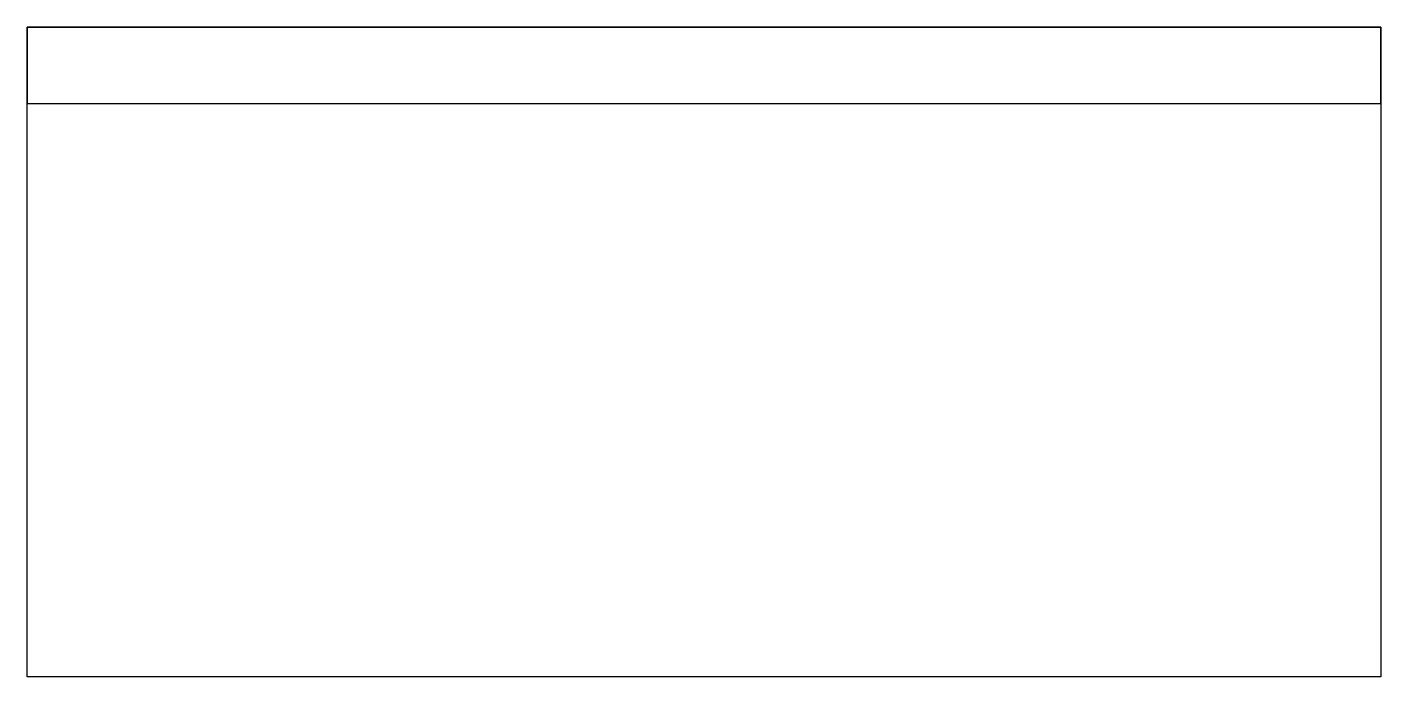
# Model space of a CAD drawing. Header units: millimetres. Extents: x -0.2 to 35.2, y 10 to 27.
import ezdxf

# ---------------------------------------------------------------- set-up
doc = ezdxf.new("R2010")
doc.units = ezdxf.units.MM
doc.layers.get('0').update_dxf_attribs({"linetype": 'CONTINUOUS'})

msp = doc.modelspace()

# ---------------------------------------------------------------- linework, layer by layer
for points in [[(35.2, 10), (-0.2, 10), (-0.2, 27), (35.2, 27)], [(35.2, 27), (-0.2, 27), (-0.2, 25), (35.2, 25)]]:
    msp.add_lwpolyline(points, close=True)

doc.saveas('drawing.dxf')
